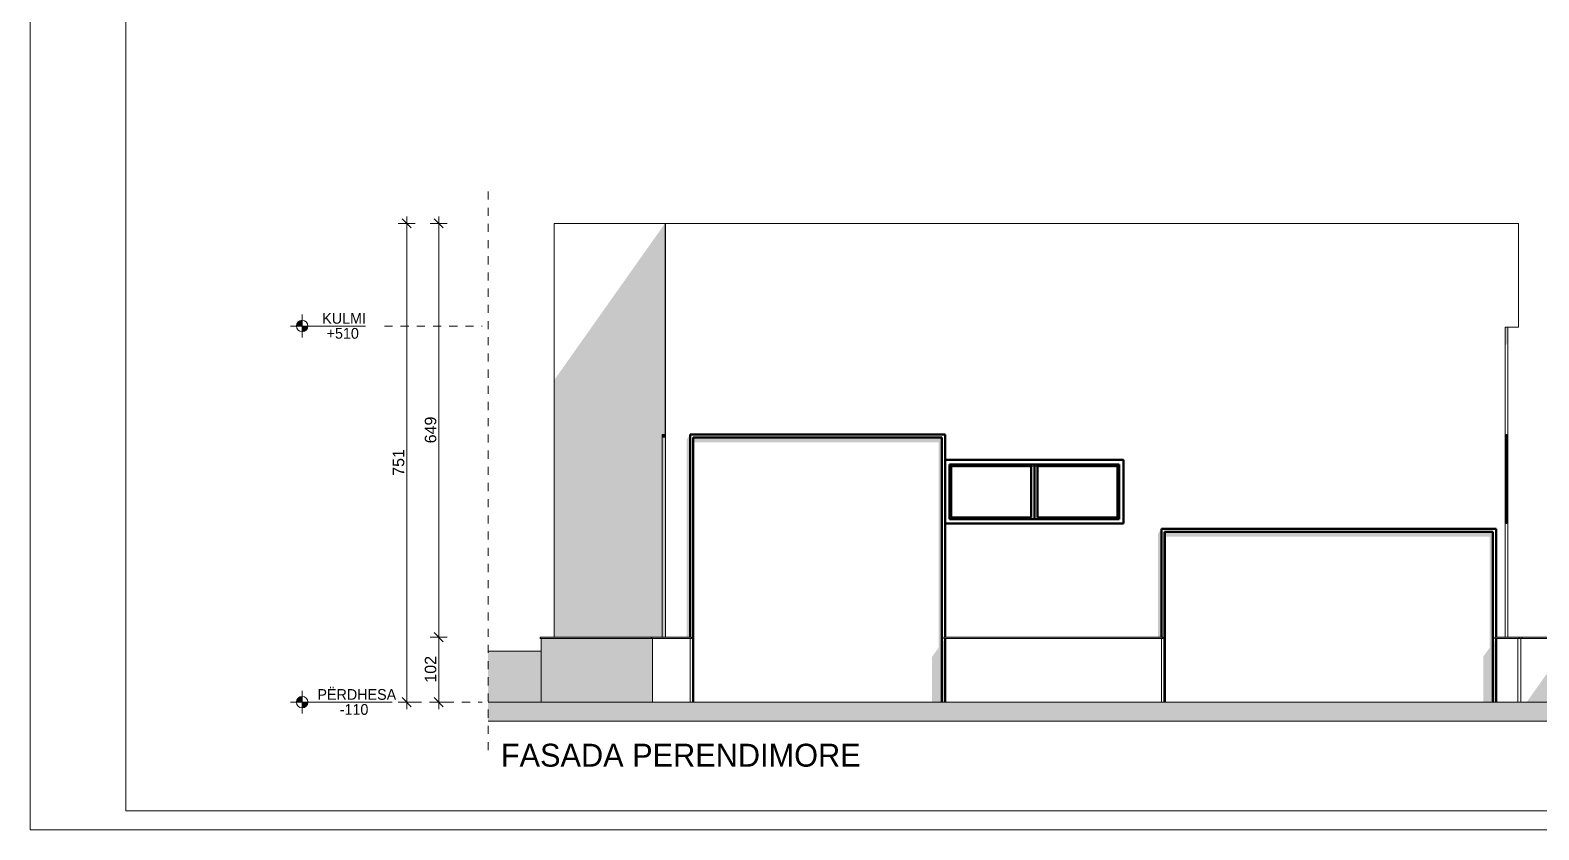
# Model space of a CAD drawing. Header units: millimetres. Extents: x 71293 to 106933, y -21112 to 4088.
# Drawn here: x 71293 to 94956, y -21112 to -8568 of the extents above; entities that cross this region are included whole.
import ezdxf

# ---------------------------------------------------------------- set-up
doc = ezdxf.new("R2010")
doc.units = ezdxf.units.MM
doc.header["$MEASUREMENT"] = 0
doc.linetypes.add('Dashed', pattern=[254, 127, -127])
doc.linetypes.add('Wipeout_Contour', pattern=[1000, 0, -1000])
for name, color, linetype, lineweight, true_color in [('02. Tabela Projekti zbatues_Pen_No__61', 7, 'Continuous', 5, 0x6a6a6a), ('A - Dimenzionimi_Pen_No__61', 7, 'Continuous', 5, 0x6a6a6a), ('A - Dimenzionimi_Pen_No__81', 7, 'Continuous', 5, 0x6a6a6a), ('A - Fasadat_Pen_No__102', 7, 'Continuous', 50, 0xcccccc), ('A - Fasadat_Pen_No__181', 7, 'Continuous', 5, 0xe8e8e8), ('A - Fasadat_Pen_No__61', 7, 'Continuous', 5, 0x6a6a6a), ('A - Fasadat_Pen_No__81', 7, 'Continuous', 5, 0x6a6a6a)]:
    doc.layers.add(name, color=color, linetype=linetype, lineweight=lineweight, true_color=true_color)
for name, color, linetype, lineweight in [('0_Pen_No__1', 7, 'Continuous', 5), ('A - Fasadat_Pen_No__1', 7, 'Continuous', 5), ('A - Fasadat_Pen_No__101', 252, 'Continuous', 5), ('A - Fasadat_Pen_No__22', 8, 'Continuous', 5), ('A - Fasadat_Pen_No__7', 7, 'Continuous', 5)]:
    doc.layers.add(name, color=color, linetype=linetype, lineweight=lineweight)
doc.layers.add('A - Dimenzionimi', color=7, linetype='Continuous')
doc.layers.add('A - Fasadat', color=7, linetype='Continuous')
doc.styles.add('GENERATED_STYLE_2', font='')
doc.styles.add('GENERATED_STYLE_3', font='')
doc.styles.get('GENERATED_STYLE_2').set_extended_font_data('Century Gothic')
doc.styles.get('GENERATED_STYLE_3').set_extended_font_data('Arial')
doc.dimstyles.new('GENERATED_STYLE__1', dxfattribs={"dimtxt": 180, "dimasz": 136.8, "dimexe": 0.18, "dimexo": 100000, "dimgap": 0, "dimtad": 1, "dimdec": 0, "dimlfac": 0.1, "dimzin": 0, "dimdsep": 46, "dimtxsty": 'GENERATED_STYLE_3', "dimblk": 'ARROWHEAD_6', "dimblk1": 'ARROWHEAD_6', "dimblk2": 'ARROWHEAD_6', "dimcen": 0.09, "dimclrd": 256, "dimclre": 256, "dimclrt": 256, "dimadec": 0, "dimazin": 0, "dimtfac": 1, "dimtdec": 4, "dimtmove": 0, "dimatfit": 3, "dimfxl": 0, "dimtolj": 1, "dimtzin": 0, "dimarcsym": 0})

# ---------------------------------------------------------------- blocks, each defined once
blk = doc.blocks.new('Dimension_1', base_point=(75559, -19109))
at = {"layer": 'A - Fasadat_Pen_No__101', "linetype": 'Continuous', "lineweight": 5}
for points in [[(75559, -19109), (75559, -19019), (75524, -19026), (75495, -19045), (75475, -19074), (75469, -19109)], [(75559, -19109), (75559, -19199), (75593, -19192), (75622, -19173), (75642, -19143), (75649, -19109)]]:
    blk.add_hatch(color=252, dxfattribs=at).paths.add_polyline_path(points)
at = {"layer": 'A - Fasadat_Pen_No__101', "color": 252, "linetype": 'Continuous', "lineweight": 5}
for p, q in [((75559, -19289), (75559, -18929)), ((75379, -19109), (75739, -19109)), ((75739, -19109), (76972, -19109))]:
    blk.add_line(p, q, dxfattribs=at)
blk.add_circle((75559, -19109), 90, dxfattribs=at)
at = {"layer": 'A - Fasadat_Pen_No__101', "color": 252, "lineweight": 5, "char_height": 168, "attachment_point": 7, "style": 'GENERATED_STYLE_2'}
for s, insert in [('\\A1;{\\pql;\\fCentury Gothic|b0|i0|c0|p34;PËRDHESA}', (75799, -19075)), ('\\A1;{\\pql;\\fCentury Gothic|b0|i0|c0|p34;-110}', (76149, -19310))]:
    blk.add_mtext(s, dxfattribs=dict(at, insert=insert))
blk = doc.blocks.new('Dimension_2', base_point=(75559, -13209))
at = {"layer": 'A - Fasadat_Pen_No__101', "linetype": 'Continuous', "lineweight": 5}
for points in [[(75559, -13209), (75559, -13119), (75524, -13126), (75495, -13145), (75475, -13174), (75469, -13209)], [(75559, -13209), (75559, -13299), (75593, -13292), (75622, -13273), (75642, -13243), (75649, -13209)]]:
    blk.add_hatch(color=252, dxfattribs=at).paths.add_polyline_path(points)
at = {"layer": 'A - Fasadat_Pen_No__101', "color": 252, "linetype": 'Continuous', "lineweight": 5}
for p, q in [((75379, -13209), (75739, -13209)), ((75559, -13389), (75559, -13029)), ((75739, -13209), (76552, -13209))]:
    blk.add_line(p, q, dxfattribs=at)
blk.add_circle((75559, -13209), 90, dxfattribs=at)
at = {"layer": 'A - Fasadat_Pen_No__101', "color": 252, "lineweight": 5, "char_height": 168, "attachment_point": 7, "style": 'GENERATED_STYLE_2'}
for s, insert in [('\\A1;{\\pql;\\fCentury Gothic|b0|i0|c0|p34;KULMI}', (75874, -13175)), ('\\A1;{\\pql;\\fCentury Gothic|b0|i0|c0|p34;+510}', (75943, -13410))]:
    blk.add_mtext(s, dxfattribs=dict(at, insert=insert))
blk = doc.blocks.new('*D13')
at = {"layer": 'A - Dimenzionimi_Pen_No__81', "color": 251, "linetype": 'Continuous', "lineweight": 5, "true_color": 0x6a6a6a}
for p, q in [((77836, -18089), (77566, -18089)), ((77629, -18017), (77773, -18161)), ((77701, -19109), (77701, -18089)), ((77836, -19109), (77566, -19109)), ((77629, -19037), (77773, -19181)), ((77701, -19217), (77701, -19109))]:
    blk.add_line(p, q, dxfattribs=at)
at = {"layer": 'A - Dimenzionimi_Pen_No__61', "color": 251, "lineweight": 5, "true_color": 0x6a6a6a, "insert": (77665, -18804), "char_height": 180, "attachment_point": 7, "rotation": 90, "style": 'GENERATED_STYLE_3'}
blk.add_mtext('\\A1;{\\pql;\\fArial|b0|i0|c0|p34;102}', dxfattribs=at)
blk = doc.blocks.new('ARROWHEAD_6')
at = {"color": 0, "linetype": 'Continuous', "lineweight": 0}
for p, q in [((0, 0), (-1, 0)), ((-0.5, -0.5), (0.5, 0.5))]:
    blk.add_line(p, q, dxfattribs=at)
blk = doc.blocks.new('*D14')
at = {"layer": 'A - Dimenzionimi_Pen_No__81', "color": 251, "linetype": 'Continuous', "lineweight": 5, "true_color": 0x6a6a6a}
for p, q in [((77773, -11671), (77629, -11527)), ((77701, -11599), (77701, -11491)), ((77836, -11599), (77566, -11599)), ((77701, -18089), (77701, -11599)), ((77836, -18089), (77566, -18089)), ((77629, -18017), (77773, -18161))]:
    blk.add_line(p, q, dxfattribs=at)
at = {"layer": 'A - Dimenzionimi_Pen_No__61', "color": 251, "lineweight": 5, "true_color": 0x6a6a6a, "insert": (77665, -15049), "char_height": 180, "attachment_point": 7, "rotation": 90, "style": 'GENERATED_STYLE_3'}
blk.add_mtext('\\A1;{\\pql;\\fArial|b0|i0|c0|p34;649}', dxfattribs=at)
blk = doc.blocks.new('*D15')
at = {"layer": 'A - Dimenzionimi_Pen_No__81', "color": 251, "linetype": 'Continuous', "lineweight": 5, "true_color": 0x6a6a6a}
for p, q in [((77271, -11671), (77127, -11527)), ((77199, -11599), (77199, -11491)), ((77334, -11599), (77064, -11599)), ((77199, -19109), (77199, -11599)), ((77334, -19109), (77064, -19109)), ((77127, -19037), (77271, -19181)), ((77199, -19217), (77199, -19109))]:
    blk.add_line(p, q, dxfattribs=at)
at = {"layer": 'A - Dimenzionimi_Pen_No__61', "color": 251, "lineweight": 5, "true_color": 0x6a6a6a, "insert": (77163, -15559), "char_height": 180, "attachment_point": 7, "rotation": 90, "style": 'GENERATED_STYLE_3'}
blk.add_mtext('\\A1;{\\pql;\\fArial|b0|i0|c0|p34;751}', dxfattribs=at)

msp = doc.modelspace()

# ---------------------------------------------------------------- hatches: boundary and pattern name
at = {"layer": 'A - Fasadat_Pen_No__181', "linetype": 'Continuous', "lineweight": 0, "true_color": 0xededed}
for points in [[(80112.1, -13208.9), (81250.5, -13208.9), (81250.5, -11598.6)], [(81250.5, -11598.6), (81250.5, -13208.9), (81255.7, -13208.9), (81255.7, -11598.6)], [(81255.7, -11598.6), (81255.7, -11598.6), (81255.7, -13208.9), (81255.7, -13208.9)], [(81250.5, -13208.9), (81250.5, -14908.9), (81252, -14908.9), (81252.9, -14908.9), (81253.3, -14908.9), (81254.2, -14908.9), (81254.2, -18088.9), (81255.7, -18088.9), (81255.7, -13208.9)], [(94428.1, -13228.9), (94428.1, -13301), (94428.1, -13228.9)], [(94471.6, -13228.9), (94428.1, -13228.9), (94428.1, -13301.1), (94428.3, -13525.6), (94471.6, -13464.4)], [(94471.7, -13228.9), (94471.6, -13228.9), (94471.6, -13464.4), (94471.7, -13464.3)], [(79559.6, -18088.9), (79559.6, -13990.6), (79509.6, -14061.3), (79509.6, -18088.9)], [(81254.2, -18088.9), (81254.2, -14958.9), (81204.2, -14958.9), (81204.2, -18088.9)], [(85642.6, -18110.3), (85592.6, -18181), (85592.6, -19108.9), (85642.6, -19108.9)], [(85642.6, -18110.3), (85642.6, -19108.9), (85643.6, -19108.9), (85643.6, -18108.9)]]:
    msp.add_hatch(color=7, dxfattribs=at).paths.add_polyline_path(points)
at = {"layer": 'A - Fasadat_Pen_No__81', "linetype": 'Continuous', "lineweight": 0, "true_color": 0xd9d9d9}
for points in [[(81664.4, -18108.9), (79289.6, -18108.9), (79289.6, -18088.9), (81664.4, -18088.9)], [(89057.2, -18108.9), (89057.2, -18088.9), (85623.6, -18088.9), (85623.6, -18108.9), (88964.9, -18108.9)], [(95408.6, -18108.9), (95408.6, -18088.9), (94647.8, -18088.9), (94647.8, -18108.9)]]:
    msp.add_hatch(color=254, dxfattribs=at).paths.add_polyline_path(points)
at = {"layer": 'A - Fasadat_Pen_No__81', "linetype": 'Continuous', "lineweight": 0, "true_color": 0x8f8f8f}
msp.add_hatch(color=252, dxfattribs=at).paths.add_polyline_path([(94267.2, -18088.9), (94267.2, -18108.9), (94647.8, -18108.9), (94647.8, -18088.9)])

# ---------------------------------------------------------------- linework, layer by layer
at = {"layer": 'A - Fasadat_Pen_No__1', "color": 7, "linetype": 'Continuous', "lineweight": 5}
for p, q in [((79509.6, -11598.6), (79559.6, -11598.6)), ((79509.6, -13208.9), (79509.6, -11598.6)), ((81250.5, -11598.6), (79559.6, -11598.6)), ((81250.5, -11598.6), (81250.5, -13208.9)), ((81255.7, -11598.6), (94638.1, -11598.6)), ((81255.7, -11598.6), (81255.7, -13208.9)), ((94638.1, -13228.9), (94638.1, -11598.6))]:
    msp.add_line(p, q, dxfattribs=at)
at = {"layer": 'A - Fasadat_Pen_No__1', "color": 7, "linetype": 'Continuous', "lineweight": 5, "flags": 128}
for points in [[(81664.4, -18108.9), (79289.6, -18108.9), (79289.6, -18088.9), (81664.4, -18088.9)], [(89057.2, -18108.9), (89057.2, -18088.9), (85623.6, -18088.9), (85623.6, -18108.9), (88964.9, -18108.9)], [(94267.2, -18088.9), (94267.2, -18108.9), (94647.8, -18108.9), (94647.8, -18088.9)], [(95408.6, -18108.9), (95408.6, -18088.9), (94647.8, -18088.9), (94647.8, -18108.9)]]:
    msp.add_lwpolyline(points, close=True, dxfattribs=at)
at = {"layer": 'A - Fasadat_Pen_No__101', "color": 252, "linetype": 'Continuous', "lineweight": 5}
msp.add_line((81255.7, -11598.6), (81250.5, -11598.6), dxfattribs=at)
at = {"layer": 'A - Fasadat_Pen_No__102', "color": 254, "linetype": 'Continuous', "lineweight": 50, "true_color": 0xcccccc}
msp.add_line((85642.6, -18108.9), (85642.6, -19108.9), dxfattribs=at)
at = {"layer": 'A - Fasadat_Pen_No__22', "color": 8, "linetype": 'Dashed', "lineweight": 5}
msp.add_lwpolyline([(76850.2, -13208.9), (78380.8, -13208.9)], dxfattribs=at)
at = {"layer": 'A - Fasadat_Pen_No__7', "color": 7, "linetype": 'Continuous', "lineweight": 5}
for p, q in [((79509.6, -18088.9), (79509.6, -13208.9)), ((94428.1, -13228.9), (94638.1, -13228.9)), ((85643.6, -19108.9), (85643.6, -18108.9)), ((95873.6, -19408.9), (78475.1, -19408.9))]:
    msp.add_line(p, q, dxfattribs=at)

# ---------------------------------------------------------------- block references
at = {"layer": 'A - Fasadat', "color": 252, "linetype": 'Continuous', "lineweight": 5}
for name, p in [('Dimension_2', (75558.5, -13208.9)), ('Dimension_1', (75558.5, -19108.9))]:
    msp.add_blockref(name, p, dxfattribs=at)

# ---------------------------------------------------------------- texts
at = {"layer": '02. Tabela Projekti zbatues_Pen_No__61', "color": 251, "linetype": 'Continuous', "lineweight": 5, "true_color": 0x6a6a6a, "insert": (78675.1, -20126.3), "char_height": 360, "attachment_point": 7, "style": 'GENERATED_STYLE_2'}
msp.add_mtext('\\A1;{\\pql;\\fCentury Gothic|b0|i0|c0|p34;FASADA \\fCentury Gothic|b0|i0|c0|p34;PERENDIMORE}', dxfattribs=at)

# ---------------------------------------------------------------- dimensions: what is measured, and where the dimension line sits
at = {"layer": 'A - Dimenzionimi', "color": 251, "linetype": 'Continuous', "lineweight": 5, "true_color": 0x6a6a6a}
dim = msp.add_linear_dim(base=(77701, -11598.6), p1=(79509.6, -18088.9), p2=(79509.6, -11598.6), angle=90, dimstyle='GENERATED_STYLE__1', dxfattribs=at)
dim.commit()
dim.dimension.update_dxf_attribs({"geometry": '*D14', "text_midpoint": (77575, -14842.8), "dimtype": 160, "text_rotation": 90})

# ---------------------------------------------------------------- wipeouts: each hides what was drawn before it
at = {"color": 254, "linetype": 'Wipeout_Contour', "lineweight": 0, "ltscale": 347741.619316}
msp.add_wipeout([(85642.6, -14958.9), (85643.6, -14958.9), (85643.6, -14908.9), (85642.6, -14908.9)], dxfattribs=at).dxf.layer = 'A - Fasadat'
at = {"color": 254, "linetype": 'Wipeout_Contour', "lineweight": 0, "ltscale": 382984.685199}
msp.add_wipeout([(94462.6, -14958.9), (94462.6, -16258.9), (94463.6, -16258.9), (94463.6, -14958.9)], dxfattribs=at).dxf.layer = 'A - Fasadat'
at = {"color": 254, "linetype": 'Wipeout_Contour', "lineweight": 0, "ltscale": 348503.643354}
msp.add_wipeout([(85643.6, -15378.9), (85643.6, -16238.9), (85713.6, -16238.9), (85713.6, -15378.9)], dxfattribs=at).dxf.layer = 'A - Fasadat'
at = {"color": 254, "linetype": 'Wipeout_Contour', "lineweight": 0, "ltscale": 359245.532306}
msp.add_wipeout([(88443, -15378.9), (88373.1, -15378.9), (88373.1, -16238.9), (88443, -16238.9)], dxfattribs=at).dxf.layer = 'A - Fasadat'
at = {"color": 254, "linetype": 'Wipeout_Contour', "lineweight": 0, "ltscale": 382818.932238}
msp.add_wipeout([(94286.2, -16388.9), (94286.2, -16438.9), (94287.2, -16438.9), (94287.2, -16388.9)], dxfattribs=at).dxf.layer = 'A - Fasadat'
at = {"color": 254, "linetype": 'Wipeout_Contour', "lineweight": 0, "ltscale": 324325.300159}
msp.add_wipeout([(78475.1, -19108.9), (79309.6, -19108.9), (79309.6, -18308.9), (78475.1, -18308.9)], dxfattribs=at).dxf.layer = 'A - Fasadat'

# ---------------------------------------------------------------- next in the draw order: hatches: boundary and pattern name
at = {"layer": 'A - Fasadat_Pen_No__181', "linetype": 'Continuous', "lineweight": 0, "true_color": 0xededed}
msp.add_hatch(color=7, dxfattribs=at).paths.add_polyline_path([(78475.1, -19108.9), (79309.6, -19108.9), (79309.6, -18308.9), (78475.1, -18308.9)])

# ---------------------------------------------------------------- next in the draw order: linework, layer by layer
at = {"layer": 'A - Fasadat_Pen_No__22', "color": 8, "linetype": 'Dashed', "lineweight": 5}
msp.add_lwpolyline([(77303.7, -19108.9), (78380.8, -19108.9)], dxfattribs=at)
at = {"layer": 'A - Fasadat_Pen_No__7', "color": 7, "linetype": 'Continuous', "lineweight": 5}
for p, q in [((79309.6, -19108.9), (79309.6, -18108.9)), ((78475.1, -18308.9), (79309.6, -18308.9))]:
    msp.add_line(p, q, dxfattribs=at)
at = {"layer": 'A - Fasadat_Pen_No__7', "color": 7, "linetype": 'Dashed', "lineweight": 5}
msp.add_lwpolyline([(78475.1, -11098.6), (78475.1, -19908.9)], dxfattribs=at)

# ---------------------------------------------------------------- next in the draw order: dimensions: what is measured, and where the dimension line sits
at = {"layer": 'A - Dimenzionimi', "color": 251, "linetype": 'Continuous', "lineweight": 5, "true_color": 0x6a6a6a}
for base, p2, picture, middle in [((77198.7, -11598.6), (79509.6, -11598.6), '*D15', (77072.7, -15352.8)), ((77701, -18088.9), (79509.6, -18088.9), '*D13', (77575, -18597.9))]:
    dim = msp.add_linear_dim(base=base, p1=(79309.6, -19108.9), p2=p2, angle=90, dimstyle='GENERATED_STYLE__1', dxfattribs=at)
    dim.commit()
    dim.dimension.update_dxf_attribs({"geometry": picture, "text_midpoint": middle, "dimtype": 160, "text_rotation": 90})

# ---------------------------------------------------------------- next in the draw order: wipeouts: each hides what was drawn before it
at = {"color": 254, "linetype": 'Wipeout_Contour', "lineweight": 0, "ltscale": 330362.302308}
msp.add_wipeout([(81204.2, -14908.9), (81204.2, -14958.9), (81254.2, -14958.9), (81254.2, -14908.9)], dxfattribs=at).dxf.layer = 'A - Fasadat'
at = {"color": 254, "linetype": 'Wipeout_Contour', "lineweight": 0, "ltscale": 333902.414574}
msp.add_wipeout([(81693.4, -19108.9), (81694.4, -19108.9), (81694.4, -14958.9), (81693.4, -14958.9)], dxfattribs=at).dxf.layer = 'A - Fasadat'
at = {"color": 254, "linetype": 'Wipeout_Contour', "lineweight": 0, "ltscale": 382986.895243}
msp.add_wipeout([(94463.7, -14958.9), (94463.6, -14958.9), (94463.6, -16258.9), (94463.7, -16258.9)], dxfattribs=at).dxf.layer = 'A - Fasadat'
at = {"color": 254, "linetype": 'Wipeout_Contour', "lineweight": 0, "ltscale": 348642.28182}
msp.add_wipeout([(85713.6, -15378.9), (85713.6, -16238.9), (85714.1, -16238.9), (85714.1, -15378.9)], dxfattribs=at).dxf.layer = 'A - Fasadat'
at = {"color": 254, "linetype": 'Wipeout_Contour', "lineweight": 0, "ltscale": 363407.497454}
msp.add_wipeout([(89086.2, -19108.9), (89087.2, -19108.9), (89087.2, -16438.9), (89086.2, -16438.9)], dxfattribs=at).dxf.layer = 'A - Fasadat'
at = {"color": 254, "linetype": 'Wipeout_Contour', "lineweight": 0, "ltscale": 387424.162652}
msp.add_wipeout([(94671.9, -19108.9), (95428.6, -19108.9), (95428.6, -18108.9), (94671.9, -18108.9)], dxfattribs=at).dxf.layer = 'A - Fasadat'

# ---------------------------------------------------------------- next in the draw order: hatches: boundary and pattern name
at = {"layer": 'A - Fasadat_Pen_No__181', "linetype": 'Continuous', "lineweight": 0, "true_color": 0xededed}
msp.add_hatch(color=7, dxfattribs=at).paths.add_polyline_path([(81204.2, -14908.9), (81204.2, -14958.9), (81254.2, -14958.9), (81254.2, -14908.9)])

# ---------------------------------------------------------------- next in the draw order: linework, layer by layer
at = {"layer": 'A - Fasadat_Pen_No__61', "color": 251, "linetype": 'Continuous', "lineweight": 5, "true_color": 0x6a6a6a}
for p, q in [((81204.2, -14958.9), (81204.2, -14908.9)), ((81204.2, -14908.9), (81255.7, -14908.9))]:
    msp.add_line(p, q, dxfattribs=at)
at = {"layer": 'A - Fasadat_Pen_No__7', "color": 7, "linetype": 'Continuous', "lineweight": 5}
msp.add_line((81250.5, -13208.9), (81250.5, -14908.9), dxfattribs=at)

# ---------------------------------------------------------------- next in the draw order: wipeouts: each hides what was drawn before it
at = {"color": 254, "linetype": 'Wipeout_Contour', "lineweight": 0, "ltscale": 509807.669729}
msp.add_wipeout([(85642.6, -14908.9), (81643.4, -14908.9), (81643.4, -14958.9), (81693.4, -14958.9), (85592.6, -14958.9), (85642.6, -14958.9)], dxfattribs=at).dxf.layer = 'A - Fasadat'
at = {"color": 254, "linetype": 'Wipeout_Contour', "lineweight": 0, "ltscale": 382982.47539}
msp.add_wipeout([(94462.5, -16258.9), (94462.6, -16258.9), (94462.6, -14958.9), (94462.5, -14958.9)], dxfattribs=at).dxf.layer = 'A - Fasadat'
at = {"color": 254, "linetype": 'Wipeout_Contour', "lineweight": 0, "ltscale": 530326.641712}
msp.add_wipeout([(85643.6, -15378.9), (85713.6, -15378.9), (88373.1, -15378.9), (88443, -15378.9), (88443, -15308.9), (85643.6, -15308.9)], dxfattribs=at).dxf.layer = 'A - Fasadat'
at = {"color": 254, "linetype": 'Wipeout_Contour', "lineweight": 0, "ltscale": 531298.611287}
msp.add_wipeout([(85643.6, -16308.9), (88443, -16308.9), (88443, -16238.9), (88373.1, -16238.9), (85713.6, -16238.9), (85643.6, -16238.9)], dxfattribs=at).dxf.layer = 'A - Fasadat'
at = {"color": 254, "linetype": 'Wipeout_Contour', "lineweight": 0, "ltscale": 558731.245315}
msp.add_wipeout([(89036.2, -16388.9), (89036.2, -16438.9), (89086.2, -16438.9), (94236.2, -16438.9), (94286.2, -16438.9), (94286.2, -16388.9)], dxfattribs=at).dxf.layer = 'A - Fasadat'
at = {"color": 254, "linetype": 'Wipeout_Contour', "lineweight": 0, "ltscale": 333811.284175}
msp.add_wipeout([(81055.8, -18108.9), (81055.8, -19108.9), (81644.4, -19108.9), (81644.4, -18108.9)], dxfattribs=at).dxf.layer = 'A - Fasadat'
at = {"color": 254, "linetype": 'Wipeout_Contour', "lineweight": 0, "ltscale": 363707.88187}
msp.add_wipeout([(88964.9, -18108.9), (88964.9, -19108.9), (89037.2, -19108.9), (89037.2, -18108.9)], dxfattribs=at).dxf.layer = 'A - Fasadat'
at = {"color": 254, "linetype": 'Wipeout_Contour', "lineweight": 0, "ltscale": 385852.424805}
msp.add_wipeout([(94627.8, -19108.9), (94671.9, -19108.9), (94671.9, -18108.9), (94627.8, -18108.9)], dxfattribs=at).dxf.layer = 'A - Fasadat'

# ---------------------------------------------------------------- next in the draw order: hatches: boundary and pattern name
at = {"layer": 'A - Fasadat_Pen_No__181', "linetype": 'Continuous', "lineweight": 0, "true_color": 0xededed}
for points in [[(81204.2, -18088.9), (81204.2, -14908.9), (81250.5, -14908.9), (81250.5, -13208.9), (80112.1, -13208.9), (79559.6, -13990.6), (79559.6, -18088.9)], [(81592.4, -14981.1), (81592.4, -18088.9), (81643.4, -18088.9), (81643.4, -14910.3)], [(81694.4, -14958.9), (81693.4, -14958.9), (81694.4, -15031.1)], [(85592.6, -14958.9), (81694.4, -14958.9), (81694.4, -15031.1), (85541.6, -15031.1), (85541.6, -18253.2), (85439.5, -18397.6), (85439.5, -19108.9), (85592.6, -19108.9)], [(89036.2, -16390.3), (88985.2, -16461), (88985.2, -18088.9), (89036.2, -18088.9)], [(89087.2, -16438.9), (89086.2, -16438.9), (89087.2, -16511)], [(79309.6, -18108.9), (79309.6, -19108.9), (81055.8, -19108.9), (81055.8, -18108.9)], [(94765.4, -19108.9), (95428.6, -19108.9), (95428.6, -18172)]]:
    msp.add_hatch(color=7, dxfattribs=at).paths.add_polyline_path(points)

# ---------------------------------------------------------------- next in the draw order: linework, layer by layer
at = {"layer": 'A - Fasadat_Pen_No__102', "color": 254, "linetype": 'Continuous', "lineweight": 50, "true_color": 0xcccccc}
for p, q in [((81643.4, -14958.9), (81643.4, -14908.9)), ((81643.4, -14908.9), (85642.6, -14908.9)), ((81643.4, -18088.9), (81643.4, -14958.9)), ((81693.4, -14958.9), (81693.4, -19108.9)), ((85592.6, -14958.9), (81693.4, -14958.9)), ((81694.4, -14958.9), (81694.4, -19108.9)), ((85592.6, -19108.9), (85592.6, -14958.9)), ((85642.6, -14908.9), (85642.6, -14958.9)), ((85642.6, -14908.9), (85643.6, -14908.9)), ((89036.2, -16438.9), (89036.2, -16388.9)), ((89036.2, -16388.9), (94286.2, -16388.9)), ((89036.2, -18088.9), (89036.2, -16438.9)), ((89086.2, -16438.9), (89086.2, -19108.9)), ((94236.2, -16438.9), (89086.2, -16438.9)), ((89087.2, -16438.9), (89087.2, -19108.9)), ((94286.2, -16388.9), (94286.2, -16438.9)), ((94286.2, -16388.9), (94287.2, -16388.9))]:
    msp.add_line(p, q, dxfattribs=at)
at = {"layer": 'A - Fasadat_Pen_No__61', "color": 251, "linetype": 'Continuous', "lineweight": 5, "true_color": 0x6a6a6a}
for p, q in [((81204.2, -18088.9), (81204.2, -14958.9)), ((81204.2, -14958.9), (81204.2, -18088.9))]:
    msp.add_line(p, q, dxfattribs=at)
at = {"layer": 'A - Fasadat_Pen_No__7', "color": 7, "linetype": 'Continuous', "lineweight": 5}
for p, q in [((81255.7, -13208.9), (81255.7, -18088.9)), ((79309.6, -18108.9), (81050.5, -18108.9)), ((81050.5, -18108.9), (81052, -18108.9)), ((81052, -18108.9), (81052.9, -18108.9)), ((81052.9, -18108.9), (81053.3, -18108.9)), ((81053.3, -18108.9), (81054.2, -18108.9)), ((81054.2, -18108.9), (81055.8, -18108.9)), ((81055.8, -18108.9), (81644.4, -18108.9)), ((81055.8, -19108.9), (81055.8, -18108.9)), ((81644.4, -19108.9), (81644.4, -18108.9)), ((85643.6, -18108.9), (88964.9, -18108.9)), ((88964.9, -18108.9), (89037.2, -18108.9)), ((89037.2, -19108.9), (89037.2, -18108.9))]:
    msp.add_line(p, q, dxfattribs=at)
for points in [[(79309.6, -18108.9), (79289.6, -18108.9), (79289.6, -18088.9), (81664.4, -18088.9), (81664.4, -18108.9), (81644.4, -18108.9)], [(81035.8, -18108.9), (81035.8, -18088.9)], [(85643.6, -18108.9), (85623.6, -18108.9), (85623.6, -18088.9), (89057.2, -18088.9), (89057.2, -18108.9), (89037.2, -18108.9)]]:
    msp.add_lwpolyline(points, dxfattribs=at)

# ---------------------------------------------------------------- next in the draw order: wipeouts: each hides what was drawn before it
at = {"color": 254, "linetype": 'Wipeout_Contour', "lineweight": 0, "ltscale": 573825.773634}
msp.add_wipeout([(94462.5, -14958.9), (94462.6, -14958.9), (94463.6, -14958.9), (94463.7, -14958.9), (94463.7, -14908.9), (94462.5, -14908.9)], dxfattribs=at).dxf.layer = 'A - Fasadat'
at = {"color": 254, "linetype": 'Wipeout_Contour', "lineweight": 0, "ltscale": 348741.726765}
msp.add_wipeout([(85739.1, -16213.9), (85739.4, -16213.9), (85739.4, -15403.9), (85739.1, -15403.9)], dxfattribs=at).dxf.layer = 'A - Fasadat'
at = {"color": 254, "linetype": 'Wipeout_Contour', "lineweight": 0, "ltscale": 354072.105868}
msp.add_wipeout([(87093.8, -16213.9), (87094.1, -16213.9), (87094.1, -15403.9), (87093.8, -15403.9)], dxfattribs=at).dxf.layer = 'A - Fasadat'
at = {"color": 254, "linetype": 'Wipeout_Contour', "lineweight": 0, "ltscale": 359059.082136}
msp.add_wipeout([(88348.6, -15403.9), (88348.6, -16213.9), (88373.1, -16213.9), (88373.1, -15403.9)], dxfattribs=at).dxf.layer = 'A - Fasadat'
at = {"color": 254, "linetype": 'Wipeout_Contour', "lineweight": 0, "ltscale": 575129.635224}
msp.add_wipeout([(94463.7, -16258.9), (94463.6, -16258.9), (94462.6, -16258.9), (94462.5, -16258.9), (94462.5, -16308.9), (94463.7, -16308.9)], dxfattribs=at).dxf.layer = 'A - Fasadat'
at = {"color": 254, "linetype": 'Wipeout_Contour', "lineweight": 0, "ltscale": 385097.444317}
msp.add_wipeout([(94287.2, -19108.9), (94627.8, -19108.9), (94627.8, -18108.9), (94287.2, -18108.9)], dxfattribs=at).dxf.layer = 'A - Fasadat'

# ---------------------------------------------------------------- next in the draw order: hatches: boundary and pattern name
at = {"layer": 'A - Fasadat_Pen_No__181', "linetype": 'Continuous', "lineweight": 0, "true_color": 0xededed}
for points in [[(88348.6, -15403.9), (88348.6, -16213.9), (88373.1, -16213.9), (88373.1, -15403.9)], [(94236.2, -16438.9), (89087.2, -16438.9), (89087.2, -16511), (94185.2, -16511), (94185.2, -18253.1), (94083.1, -18397.4), (94083.1, -19108.9), (94236.2, -19108.9)], [(94236.2, -19108.9), (94286.2, -19108.9), (94286.2, -18110.3), (94236.2, -18181)], [(94286.2, -19108.9), (94287.2, -19108.9), (94287.2, -18108.9), (94286.2, -18110.3)]]:
    msp.add_hatch(color=7, dxfattribs=at).paths.add_polyline_path(points)
at = {"layer": 'A - Fasadat_Pen_No__81', "linetype": 'Continuous', "lineweight": 0, "true_color": 0xb4b4b4}
msp.add_hatch(color=253, dxfattribs=at).paths.add_polyline_path([(78475.1, -19408.9), (95873.6, -19408.9), (95873.6, -19108.9), (78475.1, -19108.9)])

# ---------------------------------------------------------------- next in the draw order: linework, layer by layer
at = {"layer": 'A - Fasadat_Pen_No__102', "color": 254, "linetype": 'Continuous', "lineweight": 50, "true_color": 0xcccccc}
for p, q in [((94236.2, -19108.9), (94236.2, -16438.9)), ((94286.2, -16438.9), (94286.2, -18088.9)), ((94287.2, -16388.9), (94287.2, -18088.9)), ((94286.2, -18108.9), (94286.2, -19108.9))]:
    msp.add_line(p, q, dxfattribs=at)
at = {"layer": 'A - Fasadat_Pen_No__7', "color": 7, "linetype": 'Continuous', "lineweight": 5}
for p, q in [((94287.2, -18108.9), (94627.8, -18108.9)), ((94287.2, -19108.9), (94287.2, -18108.9)), ((94627.8, -18108.9), (94671.9, -18108.9)), ((94627.8, -19108.9), (94627.8, -18108.9)), ((94671.9, -18108.9), (95428.6, -18108.9)), ((94671.9, -19108.9), (94671.9, -18108.9)), ((95120.2, -19108.9), (78475.1, -19108.9))]:
    msp.add_line(p, q, dxfattribs=at)
for points in [[(94287.2, -18108.9), (94267.2, -18108.9), (94267.2, -18088.9), (95693.6, -18088.9), (95693.6, -18108.9), (95673.6, -18108.9)], [(94647.8, -18108.9), (94647.8, -18088.9)], [(94691.9, -18108.9), (94691.9, -18088.9)]]:
    msp.add_lwpolyline(points, dxfattribs=at)

# ---------------------------------------------------------------- next in the draw order: wipeouts: each hides what was drawn before it
at = {"color": 254, "linetype": 'Wipeout_Contour', "lineweight": 0, "ltscale": 382964.214449}
msp.add_wipeout([(94458, -16258.9), (94458, -14958.9), (94457.9, -14958.9), (94457.9, -16258.9)], dxfattribs=at).dxf.layer = 'A - Fasadat'
at = {"color": 254, "linetype": 'Wipeout_Contour', "lineweight": 0, "ltscale": 348691.971123}
msp.add_wipeout([(85739.1, -15403.9), (85714.1, -15403.9), (85714.1, -16213.9), (85739.1, -16213.9)], dxfattribs=at).dxf.layer = 'A - Fasadat'
at = {"color": 254, "linetype": 'Wipeout_Contour', "lineweight": 0, "ltscale": 353973.140012}
msp.add_wipeout([(87093.8, -16213.9), (87093.8, -15403.9), (87043.8, -15403.9), (87043.8, -16213.9)], dxfattribs=at).dxf.layer = 'A - Fasadat'

# ---------------------------------------------------------------- next in the draw order: wipeouts: each hides what was drawn before it
at = {"color": 254, "linetype": 'Wipeout_Contour', "lineweight": 0, "ltscale": 382962.004632}
msp.add_wipeout([(94456.8, -14958.9), (94456.8, -16258.9), (94457.9, -16258.9), (94457.9, -14958.9)], dxfattribs=at).dxf.layer = 'A - Fasadat'
at = {"color": 254, "linetype": 'Wipeout_Contour', "lineweight": 0, "ltscale": 534322.095516}
msp.add_wipeout([(87043.8, -15403.9), (87093.8, -15403.9), (88348.6, -15403.9), (88373.1, -15403.9), (88373.1, -15378.9), (87043.8, -15378.9)], dxfattribs=at).dxf.layer = 'A - Fasadat'
at = {"color": 254, "linetype": 'Wipeout_Contour', "lineweight": 0, "ltscale": 535201.567062}
msp.add_wipeout([(87043.8, -16213.9), (87043.8, -16238.9), (88373.1, -16238.9), (88373.1, -16213.9), (88348.6, -16213.9), (87093.8, -16213.9)], dxfattribs=at).dxf.layer = 'A - Fasadat'

# ---------------------------------------------------------------- next in the draw order: hatches: boundary and pattern name
at = {"layer": 'A - Fasadat_Pen_No__181', "linetype": 'Continuous', "lineweight": 0, "true_color": 0xededed}
for points in [[(87043.8, -15403.9), (87093.8, -15403.9), (88348.6, -15403.9), (88373.1, -15403.9), (88373.1, -15378.9), (87043.8, -15378.9)], [(88373.1, -16213.9), (88347.5, -16213.9), (88347.5, -16238.9), (88373.1, -16238.9)]]:
    msp.add_hatch(color=7, dxfattribs=at).paths.add_polyline_path(points)

# ---------------------------------------------------------------- next in the draw order: linework, layer by layer
at = {"layer": 'A - Fasadat_Pen_No__102', "color": 254, "linetype": 'Continuous', "lineweight": 50, "true_color": 0xcccccc}
for p, q in [((88373.1, -16238.9), (88373.1, -15378.9)), ((88443, -15308.9), (88443, -15378.9)), ((88443, -15378.9), (88443, -16238.9)), ((88348.6, -16213.9), (88348.6, -15403.9)), ((88443, -16238.9), (88443, -16308.9))]:
    msp.add_line(p, q, dxfattribs=at)

# ---------------------------------------------------------------- next in the draw order: wipeouts: each hides what was drawn before it
at = {"color": 254, "linetype": 'Wipeout_Contour', "lineweight": 0, "ltscale": 573791.713875}
msp.add_wipeout([(94458, -14958.9), (94458, -14908.9), (94456.8, -14908.9), (94456.8, -14958.9), (94456.8, -14958.9), (94457.9, -14958.9)], dxfattribs=at).dxf.layer = 'A - Fasadat'

# ---------------------------------------------------------------- next in the draw order: wipeouts: each hides what was drawn before it
at = {"color": 254, "linetype": 'Wipeout_Contour', "lineweight": 0, "ltscale": 382936.764918}
msp.add_wipeout([(94450.9, -14958.9), (94450.9, -16258.9), (94451, -16258.9), (94451, -14958.9)], dxfattribs=at).dxf.layer = 'A - Fasadat'
at = {"color": 254, "linetype": 'Wipeout_Contour', "lineweight": 0, "ltscale": 353776.401097}
msp.add_wipeout([(86993.8, -15403.9), (86993.8, -16213.9), (87043.8, -16213.9), (87043.8, -15403.9)], dxfattribs=at).dxf.layer = 'A - Fasadat'

# ---------------------------------------------------------------- next in the draw order: wipeouts: each hides what was drawn before it
at = {"color": 254, "linetype": 'Wipeout_Contour', "lineweight": 0, "ltscale": 382938.974942}
msp.add_wipeout([(94451, -14958.9), (94451, -16258.9), (94452.1, -16258.9), (94452.1, -14958.9)], dxfattribs=at).dxf.layer = 'A - Fasadat'
at = {"color": 254, "linetype": 'Wipeout_Contour', "lineweight": 0, "ltscale": 526417.497713}
msp.add_wipeout([(85714.1, -15378.9), (85714.1, -15403.9), (85739.1, -15403.9), (86993.8, -15403.9), (87043.8, -15403.9), (87043.8, -15378.9)], dxfattribs=at).dxf.layer = 'A - Fasadat'
at = {"color": 254, "linetype": 'Wipeout_Contour', "lineweight": 0, "ltscale": 527310.152718}
msp.add_wipeout([(85714.1, -16238.9), (87043.8, -16238.9), (87043.8, -16213.9), (86993.8, -16213.9), (85739.1, -16213.9), (85714.1, -16213.9)], dxfattribs=at).dxf.layer = 'A - Fasadat'

# ---------------------------------------------------------------- next in the draw order: hatches: boundary and pattern name
at = {"layer": 'A - Fasadat_Pen_No__181', "linetype": 'Continuous', "lineweight": 0, "true_color": 0xededed}
for points in [[(85714.1, -15378.9), (85713.6, -15378.9), (85714.1, -15415)], [(85714.1, -15378.9), (85714.1, -15403.9), (85739.1, -15403.9), (86993.8, -15403.9), (87043.8, -15403.9), (87043.8, -15378.9)], [(85714.1, -15403.9), (85714.1, -15415), (85739.1, -15415), (85739.1, -15403.9)], [(85739.4, -15403.9), (85739.1, -15403.9), (85739.1, -15415), (85739.4, -15436.6)], [(86993.8, -15403.9), (85739.4, -15403.9), (85739.4, -15436.6), (86978.5, -15436.6), (86978.5, -16213.9), (86993.8, -16213.9)], [(86993.8, -15403.9), (86993.8, -15415), (87043.8, -15415), (87043.8, -15403.9)], [(87093.8, -15403.9), (87043.8, -15403.9), (87043.8, -15415), (87093.8, -15415)], [(87094.1, -15403.9), (87093.8, -15403.9), (87093.8, -15415), (87094.1, -15436.6)], [(87094.1, -15436.6), (88332.2, -15436.6), (88332.2, -16213.9), (88348.6, -16213.9), (88348.6, -15403.9), (87094.1, -15403.9)]]:
    msp.add_hatch(color=7, dxfattribs=at).paths.add_polyline_path(points)

# ---------------------------------------------------------------- next in the draw order: linework, layer by layer
at = {"layer": 'A - Fasadat_Pen_No__102', "color": 254, "linetype": 'Continuous', "lineweight": 50, "true_color": 0xcccccc}
for p, q in [((85642.6, -14958.9), (85642.6, -18088.9)), ((85643.6, -14908.9), (85643.6, -15308.9)), ((85643.6, -15378.9), (85643.6, -15308.9)), ((85643.6, -15308.9), (88443, -15308.9)), ((85643.6, -16238.9), (85643.6, -15378.9)), ((85713.6, -15378.9), (85713.6, -16238.9)), ((88373.1, -15378.9), (85713.6, -15378.9)), ((85714.1, -15378.9), (85714.1, -16238.9)), ((87043.8, -15403.9), (87043.8, -15378.9)), ((85739.1, -15403.9), (85739.1, -16213.9)), ((86993.8, -15403.9), (85739.1, -15403.9)), ((85739.4, -16213.9), (85739.4, -15403.9)), ((86993.8, -16213.9), (86993.8, -15403.9)), ((87043.8, -16213.9), (87043.8, -15403.9)), ((87093.8, -15403.9), (87093.8, -16213.9)), ((88348.6, -15403.9), (87093.8, -15403.9)), ((87094.1, -16213.9), (87094.1, -15403.9)), ((85643.6, -16308.9), (85643.6, -16238.9)), ((85643.6, -16308.9), (85643.6, -18088.9)), ((88443, -16308.9), (85643.6, -16308.9)), ((85713.6, -16238.9), (88373.1, -16238.9)), ((85739.1, -16213.9), (86993.8, -16213.9)), ((87043.8, -16238.9), (87043.8, -16213.9)), ((87093.8, -16213.9), (88348.6, -16213.9))]:
    msp.add_line(p, q, dxfattribs=at)

# ---------------------------------------------------------------- next in the draw order: wipeouts: each hides what was drawn before it
at = {"color": 254, "linetype": 'Wipeout_Contour', "lineweight": 0, "ltscale": 575061.147401}
msp.add_wipeout([(94450.9, -16258.9), (94450.9, -16308.9), (94452.1, -16308.9), (94452.1, -16258.9), (94452.1, -16258.9), (94451, -16258.9)], dxfattribs=at).dxf.layer = 'A - Fasadat'

# ---------------------------------------------------------------- next in the draw order: wipeouts: each hides what was drawn before it
at = {"color": 254, "linetype": 'Wipeout_Contour', "lineweight": 0, "ltscale": 382913.386409}
msp.add_wipeout([(94445.6, -14958.9), (94444.5, -14958.9), (94444.5, -16258.9), (94445.6, -16258.9)], dxfattribs=at).dxf.layer = 'A - Fasadat'

# ---------------------------------------------------------------- next in the draw order: wipeouts: each hides what was drawn before it
at = {"color": 254, "linetype": 'Wipeout_Contour', "lineweight": 0, "ltscale": 573718.703898}
msp.add_wipeout([(94444.5, -14908.9), (94444.5, -14958.9), (94444.5, -14958.9), (94445.6, -14958.9), (94445.6, -14958.9), (94445.6, -14908.9)], dxfattribs=at).dxf.layer = 'A - Fasadat'
at = {"color": 254, "linetype": 'Wipeout_Contour', "lineweight": 0, "ltscale": 575022.808268}
msp.add_wipeout([(94444.5, -16308.9), (94445.6, -16308.9), (94445.6, -16258.9), (94445.6, -16258.9), (94444.5, -16258.9), (94444.5, -16258.9)], dxfattribs=at).dxf.layer = 'A - Fasadat'

# ---------------------------------------------------------------- next in the draw order: wipeouts: each hides what was drawn before it
at = {"color": 254, "linetype": 'Wipeout_Contour', "lineweight": 0, "ltscale": 382885.704289}
msp.add_wipeout([(94438, -14958.9), (94438, -16258.9), (94438.1, -16258.9), (94438.1, -14958.9)], dxfattribs=at).dxf.layer = 'A - Fasadat'

# ---------------------------------------------------------------- next in the draw order: wipeouts: each hides what was drawn before it
at = {"color": 254, "linetype": 'Wipeout_Contour', "lineweight": 0, "ltscale": 382890.124111}
msp.add_wipeout([(94439.2, -16258.9), (94439.2, -14958.9), (94439.1, -14958.9), (94439.1, -16258.9)], dxfattribs=at).dxf.layer = 'A - Fasadat'

# ---------------------------------------------------------------- next in the draw order: wipeouts: each hides what was drawn before it
at = {"color": 254, "linetype": 'Wipeout_Contour', "lineweight": 0, "ltscale": 382887.914168}
msp.add_wipeout([(94438.1, -14958.9), (94438.1, -16258.9), (94439.1, -16258.9), (94439.1, -14958.9)], dxfattribs=at).dxf.layer = 'A - Fasadat'

# ---------------------------------------------------------------- next in the draw order: wipeouts: each hides what was drawn before it
at = {"color": 254, "linetype": 'Wipeout_Contour', "lineweight": 0, "ltscale": 573680.45235}
msp.add_wipeout([(94439.2, -14958.9), (94439.2, -14908.9), (94438, -14908.9), (94438, -14958.9), (94438.1, -14958.9), (94439.1, -14958.9)], dxfattribs=at).dxf.layer = 'A - Fasadat'
at = {"color": 254, "linetype": 'Wipeout_Contour', "lineweight": 0, "ltscale": 574984.643478}
msp.add_wipeout([(94438, -16258.9), (94438, -16308.9), (94439.2, -16308.9), (94439.2, -16258.9), (94439.1, -16258.9), (94438.1, -16258.9)], dxfattribs=at).dxf.layer = 'A - Fasadat'

# ---------------------------------------------------------------- next in the draw order: hatches: boundary and pattern name
at = {"layer": 'A - Fasadat_Pen_No__181', "linetype": 'Continuous', "lineweight": 0, "true_color": 0xededed}
for points in [[(94438.1, -14960.4), (94439.1, -14958.9), (94438.1, -14958.9)], [(94444.5, -14958.9), (94444.5, -14960.4), (94445.6, -14958.9)], [(94452.1, -14958.9), (94451, -14958.9), (94451, -14960.4)], [(94457.9, -14958.9), (94456.8, -14958.9), (94456.8, -14960.4)], [(94462.6, -14960.4), (94463.6, -14958.9), (94462.6, -14958.9)]]:
    msp.add_hatch(color=7, dxfattribs=at).paths.add_polyline_path(points)

# ---------------------------------------------------------------- next in the draw order: linework, layer by layer
at = {"layer": '0_Pen_No__1', "color": 7, "linetype": 'Continuous', "lineweight": 5}
for points in [[(106933.2, 4088.2), (71293.2, 4088.2), (71293.2, -21111.8), (106933.2, -21111.8)], [(72793.2, -20811.8), (106633.2, -20811.8), (106633.2, 3788.2), (72793.2, 3788.2)]]:
    msp.add_lwpolyline(points, close=True, dxfattribs=at)
at = {"layer": 'A - Fasadat_Pen_No__101', "color": 252, "linetype": 'Continuous', "lineweight": 5}
for p, q in [((94439.2, -14908.9), (94438, -14908.9)), ((94438, -14908.9), (94438, -14958.9)), ((94438, -14958.9), (94438, -16258.9)), ((94438.1, -16258.9), (94438.1, -14958.9)), ((94438.1, -14958.9), (94439.1, -14958.9)), ((94439.1, -14958.9), (94439.1, -16258.9)), ((94439.2, -14958.9), (94439.2, -14908.9)), ((94439.2, -16258.9), (94439.2, -14958.9)), ((94445.6, -14908.9), (94444.5, -14908.9)), ((94444.5, -14908.9), (94444.5, -14958.9)), ((94444.5, -16258.9), (94444.5, -14958.9)), ((94444.5, -14958.9), (94444.5, -16258.9)), ((94444.5, -14958.9), (94445.6, -14958.9)), ((94445.6, -14958.9), (94445.6, -14908.9)), ((94445.6, -16258.9), (94445.6, -14958.9)), ((94445.6, -14958.9), (94445.6, -16258.9)), ((94452.1, -14908.9), (94450.9, -14908.9)), ((94450.9, -14908.9), (94450.9, -14958.9)), ((94450.9, -14958.9), (94450.9, -16258.9)), ((94451, -16258.9), (94451, -14958.9)), ((94451, -14958.9), (94452.1, -14958.9)), ((94452.1, -14958.9), (94452.1, -14908.9)), ((94452.1, -16258.9), (94452.1, -14958.9)), ((94452.1, -14958.9), (94452.1, -16258.9)), ((94458, -14908.9), (94456.8, -14908.9)), ((94456.8, -14908.9), (94456.8, -14958.9)), ((94456.8, -16258.9), (94456.8, -14958.9)), ((94456.8, -14958.9), (94456.8, -16258.9)), ((94456.8, -14958.9), (94457.9, -14958.9)), ((94457.9, -14958.9), (94457.9, -16258.9)), ((94458, -14958.9), (94458, -14908.9)), ((94458, -16258.9), (94458, -14958.9)), ((94462.5, -14958.9), (94462.5, -14908.9)), ((94462.5, -14908.9), (94463.7, -14908.9)), ((94462.5, -16258.9), (94462.5, -14958.9)), ((94462.6, -14958.9), (94462.6, -16258.9)), ((94463.6, -14958.9), (94462.6, -14958.9)), ((94463.6, -16258.9), (94463.6, -14958.9)), ((94463.7, -14908.9), (94463.7, -14958.9)), ((94463.7, -14958.9), (94463.7, -16258.9)), ((94438, -16258.9), (94438, -16308.9)), ((94438, -16308.9), (94439.2, -16308.9)), ((94439.1, -16258.9), (94438.1, -16258.9)), ((94439.2, -16308.9), (94439.2, -16258.9)), ((94445.6, -16258.9), (94444.5, -16258.9)), ((94444.5, -16258.9), (94444.5, -16308.9)), ((94444.5, -16308.9), (94445.6, -16308.9)), ((94445.6, -16308.9), (94445.6, -16258.9)), ((94450.9, -16258.9), (94450.9, -16308.9)), ((94450.9, -16308.9), (94452.1, -16308.9)), ((94452.1, -16258.9), (94451, -16258.9)), ((94452.1, -16308.9), (94452.1, -16258.9)), ((94457.9, -16258.9), (94456.8, -16258.9)), ((94456.8, -16258.9), (94456.8, -16308.9)), ((94456.8, -16308.9), (94458, -16308.9)), ((94458, -16308.9), (94458, -16258.9)), ((94462.5, -16308.9), (94462.5, -16258.9)), ((94463.7, -16308.9), (94462.5, -16308.9)), ((94462.6, -16258.9), (94463.6, -16258.9)), ((94463.7, -16258.9), (94463.7, -16308.9))]:
    msp.add_line(p, q, dxfattribs=at)
at = {"layer": 'A - Fasadat_Pen_No__7', "color": 7, "linetype": 'Continuous', "lineweight": 5}
for p, q in [((94428.1, -18088.9), (94428.1, -13228.9)), ((94471.7, -13228.9), (94471.7, -18088.9))]:
    msp.add_line(p, q, dxfattribs=at)

doc.saveas('drawing.dxf')
